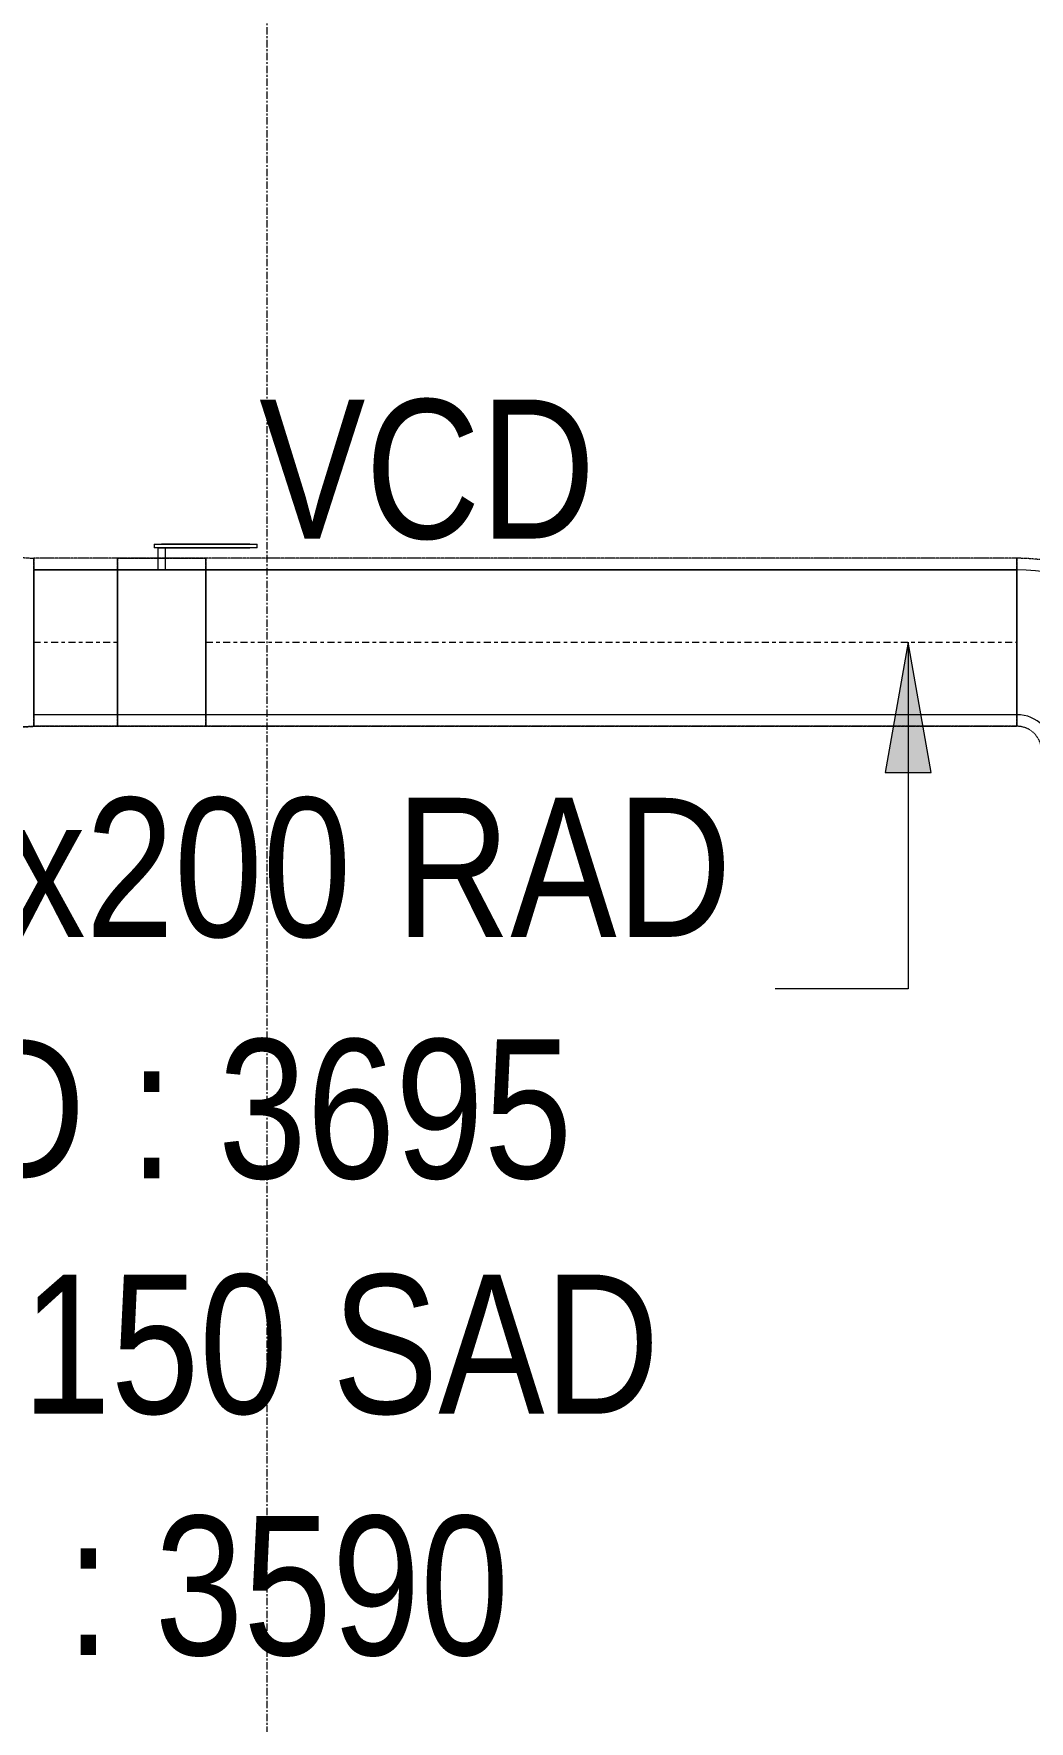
# Model space of a CAD drawing. Header units: inches. Extents: x -83664 to 20107, y -47222 to 19398.
# Drawn here: x 8625 to 10344, y -31436 to -28523 of the extents above; entities that cross this region are included whole.
import ezdxf

# ---------------------------------------------------------------- set-up
doc = ezdxf.new("R2010")
doc.units = ezdxf.units.IN
doc.header["$MEASUREMENT"] = 0
for name, pattern in [('Center', [29.999999, 12, -6, 6, -6]), ('Grid Line', [22.225, 12.7, -3.175, 3.175, -3.175]), ('Hidden 0_50', [1.0584, 0.5292, -0.5292])]:
    doc.linetypes.add(name, pattern=pattern)
for name, color, linetype, lineweight in [('G-ANNO-TEXT', 7, 'Continuous', 9), ('M-HVAC-DUCT-CNTR', 7, 'Center', 9), ('M-HVAC-DUCT-IDEN', 7, 'Continuous', 18), ('S-GRID', 7, 'Continuous', 9)]:
    doc.layers.add(name, color=color, linetype=linetype, lineweight=lineweight)
doc.layers.add('M-HVAC-DUCT', color=7, linetype='Continuous', lineweight=9, true_color=0xffe97f)
doc.styles.add('Arial Narrow_21', font='ARIALN.TTF', dxfattribs={"height": 240})

# ---------------------------------------------------------------- blocks, each defined once
blk = doc.blocks.new('M_Rectangular Elbow - Radius - 0_75 W-V60-FIRST FLOOR AC CONDITIONING LAYOUT - PART A')
at = {"layer": 'M-HVAC-DUCT', "color": 6, "true_color": 0xff00ff}
for p, q in [((-125, 187.5), (125, 187.5)), ((125, 187.5), (-125, 187.5)), ((-187.5, 125), (-187.5, -125)), ((-187.5, -125), (-187.5, 125))]:
    blk.add_line(p, q, dxfattribs=at)
for radius, end in [(62.5, 360), (62.5, 0), (312.5, 0), (312.5, 0)]:
    blk.add_arc((-187.5, 187.5), radius, 270, end, dxfattribs=at)
blk = doc.blocks.new('TEMW-ME-DMP-Volume Control Damper - Standard-V101-FIRST FLOOR AC CONDITIONING LAYOUT - PART A')
at = {"layer": 'M-HVAC-DUCT', "color": 6, "true_color": 0xff00ff}
for p, q in [((-165.1, 163.1), (-165.1, 169.4)), ((-152.4, 169.4), (-165.1, 169.4)), ((-165.1, 163.1), (-152.4, 163.1)), ((0, 169.4), (-152.4, 169.4)), ((-152.4, 169.4), (0, 169.4)), ((0, 163.1), (-152.4, 163.1)), ((-152.4, 163.1), (0, 163.1)), ((-6.4, 125), (-6.4, 163.1)), ((6.3, 163.1), (-6.4, 163.1)), ((6.3, 163.1), (-6.4, 163.1)), ((12.7, 169.4), (0, 169.4)), ((0, 163.1), (12.7, 163.1)), ((6.3, 163.1), (6.3, 125)), ((12.7, 169.4), (12.7, 163.1)), ((-76.2, 125), (-76.2, -125)), ((-76.2, -125), (-76.2, 125)), ((76.2, 125), (-76.2, 125)), ((-76.2, 125), (76.2, 125)), ((-76.2, 125), (76.2, 125)), ((-6.4, 125), (6.3, 125)), ((-6.4, 125), (6.3, 125)), ((76.2, 125), (76.2, -125)), ((76.2, -125), (76.2, 125)), ((-76.2, -125), (76.2, -125)), ((-76.2, -125), (76.2, -125)), ((-76.2, -125), (76.2, -125))]:
    blk.add_line(p, q, dxfattribs=at)
blk = doc.blocks.new('TEMW-SMBZ-HO-BM-HVAC-00002_rvt-1-FIRST FLOOR AC CONDITIONING LAYOUT - PART A')
at = {"layer": 'M-HVAC-DUCT', "color": 6, "linetype": 'Hidden 0_50', "true_color": 0xff00ff}
for p, q in [((159706.5, 68969), (160081.5, 68944)), ((159706.5, 68969), (160081.5, 68944)), ((160081.5, 68654), (160081.5, 68944)), ((160081.5, 68944), (160081.5, 68654)), ((160226.2, 68944), (160081.5, 68944)), ((160226.2, 68944), (160081.5, 68944)), ((160081.5, 68654), (160081.5, 68944)), ((160081.5, 68944), (160081.5, 68654)), ((160226.2, 68654), (160226.2, 68944)), ((160226.2, 68944), (160226.2, 68654)), ((160226.2, 68944), (160226.2, 68654)), ((160378.6, 68944), (160226.2, 68944)), ((160226.2, 68944), (160378.6, 68944)), ((160226.2, 68654), (160226.2, 68944)), ((160378.6, 68654), (160378.6, 68944)), ((160378.6, 68944), (160378.6, 68654)), ((161779, 68944), (160378.6, 68944)), ((161779, 68944), (160378.6, 68944)), ((160378.6, 68654), (160378.6, 68944)), ((160378.6, 68944), (160378.6, 68654)), ((161779, 68944), (161779, 68654)), ((161779, 68654), (161779, 68944)), ((161779, 68654), (161779, 68944)), ((161779, 68944), (161779, 68654)), ((159706.5, 68629), (160081.5, 68654)), ((160081.5, 68654), (159706.5, 68629)), ((160081.5, 68654), (160226.2, 68654)), ((160226.2, 68654), (160081.5, 68654)), ((160226.2, 68654), (160378.6, 68654)), ((160378.6, 68654), (160226.2, 68654)), ((160378.6, 68654), (161779, 68654)), ((161779, 68654), (160378.6, 68654))]:
    blk.add_line(p, q, dxfattribs=at)
at = {"layer": 'M-HVAC-DUCT', "color": 6, "true_color": 0xff00ff}
for p, q in [((160081.5, 68924), (160081.5, 68674)), ((160081.5, 68674), (160081.5, 68924)), ((160081.5, 68924), (160226.2, 68924)), ((160226.2, 68924), (160081.5, 68924)), ((160226.2, 68924), (160226.2, 68674)), ((160226.2, 68674), (160226.2, 68924)), ((160378.6, 68924), (160378.6, 68674)), ((160378.6, 68674), (160378.6, 68924)), ((160378.6, 68924), (161779, 68924)), ((161779, 68924), (160378.6, 68924)), ((161779, 68924), (161779, 68674)), ((161779, 68674), (161779, 68924)), ((160226.2, 68674), (160081.5, 68674)), ((160226.2, 68674), (160081.5, 68674)), ((161779, 68674), (160378.6, 68674)), ((161779, 68674), (160378.6, 68674))]:
    blk.add_line(p, q, dxfattribs=at)
at = {"layer": 'M-HVAC-DUCT', "color": 6, "linetype": 'Hidden 0_50', "true_color": 0xff00ff}
for radius in [332.5, 332.5, 42.5, 42.5]:
    blk.add_arc((161779, 68611.5), radius, 0, 90, dxfattribs=at)
at = {"layer": 'M-HVAC-DUCT-CNTR', "color": 6, "true_color": 0xff00ff}
for p, q in [((160081.5, 68799), (160226.2, 68799)), ((160378.6, 68799), (161779, 68799))]:
    blk.add_line(p, q, dxfattribs=at)
at = {"layer": 'M-HVAC-DUCT', "color": 6, "linetype": 'Hidden 0_50', "lineweight": 9, "true_color": 0xff00ff, "extrusion": (0, 0, -1)}
blk.add_blockref('TEMW-ME-DMP-Volume Control Damper - Standard-V101-FIRST FLOOR AC CONDITIONING LAYOUT - PART A', (-160302.4, 68799), dxfattribs=at)
at = {"layer": 'M-HVAC-DUCT', "color": 6, "linetype": 'Hidden 0_50', "lineweight": 9, "true_color": 0xff00ff, "rotation": 90}
blk.add_blockref('M_Rectangular Elbow - Radius - 0_75 W-V60-FIRST FLOOR AC CONDITIONING LAYOUT - PART A', (161966.5, 68799), dxfattribs=at)
blk = doc.blocks.new('TEMW-SMBZ-HO-BM-HVAC-00002_rvt-2-FIRST FLOOR AC CONDITIONING LAYOUT - PART A')
at = {"layer": 'M-HVAC-DUCT', "color": 6, "linetype": 'Hidden 0_50', "true_color": 0xff00ff}
for p, q in [((159706.5, 68969), (160081.5, 68944)), ((159706.5, 68969), (160081.5, 68944)), ((160081.5, 68654), (160081.5, 68944)), ((160081.5, 68944), (160081.5, 68654)), ((160226.2, 68944), (160081.5, 68944)), ((160226.2, 68944), (160081.5, 68944)), ((160081.5, 68654), (160081.5, 68944)), ((160081.5, 68944), (160081.5, 68654)), ((160226.2, 68654), (160226.2, 68944)), ((160226.2, 68944), (160226.2, 68654)), ((160226.2, 68944), (160226.2, 68654)), ((160378.6, 68944), (160226.2, 68944)), ((160226.2, 68944), (160378.6, 68944)), ((160226.2, 68654), (160226.2, 68944)), ((160378.6, 68654), (160378.6, 68944)), ((160378.6, 68944), (160378.6, 68654)), ((161779, 68944), (160378.6, 68944)), ((161779, 68944), (160378.6, 68944)), ((160378.6, 68654), (160378.6, 68944)), ((160378.6, 68944), (160378.6, 68654)), ((161779, 68944), (161779, 68654)), ((161779, 68654), (161779, 68944)), ((161779, 68654), (161779, 68944)), ((161779, 68944), (161779, 68654)), ((159706.5, 68629), (160081.5, 68654)), ((160081.5, 68654), (159706.5, 68629)), ((160081.5, 68654), (160226.2, 68654)), ((160226.2, 68654), (160081.5, 68654)), ((160226.2, 68654), (160378.6, 68654)), ((160378.6, 68654), (160226.2, 68654)), ((160378.6, 68654), (161779, 68654)), ((161779, 68654), (160378.6, 68654))]:
    blk.add_line(p, q, dxfattribs=at)
at = {"layer": 'M-HVAC-DUCT', "color": 6, "true_color": 0xff00ff}
for p, q in [((160081.5, 68924), (160081.5, 68674)), ((160081.5, 68674), (160081.5, 68924)), ((160081.5, 68924), (160226.2, 68924)), ((160226.2, 68924), (160081.5, 68924)), ((160226.2, 68924), (160226.2, 68674)), ((160226.2, 68674), (160226.2, 68924)), ((160378.6, 68924), (160378.6, 68674)), ((160378.6, 68674), (160378.6, 68924)), ((160378.6, 68924), (161779, 68924)), ((161779, 68924), (160378.6, 68924)), ((161779, 68924), (161779, 68674)), ((161779, 68674), (161779, 68924)), ((160226.2, 68674), (160081.5, 68674)), ((160226.2, 68674), (160081.5, 68674)), ((161779, 68674), (160378.6, 68674)), ((161779, 68674), (160378.6, 68674))]:
    blk.add_line(p, q, dxfattribs=at)
at = {"layer": 'M-HVAC-DUCT', "color": 6, "linetype": 'Hidden 0_50', "true_color": 0xff00ff}
for radius in [332.5, 332.5, 42.5, 42.5]:
    blk.add_arc((161779, 68611.5), radius, 0, 90, dxfattribs=at)
at = {"layer": 'M-HVAC-DUCT-CNTR', "color": 6, "true_color": 0xff00ff}
for p, q in [((160081.5, 68799), (160226.2, 68799)), ((160378.6, 68799), (161779, 68799))]:
    blk.add_line(p, q, dxfattribs=at)
at = {"layer": 'M-HVAC-DUCT', "color": 6, "linetype": 'Hidden 0_50', "lineweight": 9, "true_color": 0xff00ff, "extrusion": (0, 0, -1)}
blk.add_blockref('TEMW-ME-DMP-Volume Control Damper - Standard-V101-FIRST FLOOR AC CONDITIONING LAYOUT - PART A', (-160302.4, 68799), dxfattribs=at)
at = {"layer": 'M-HVAC-DUCT', "color": 6, "linetype": 'Hidden 0_50', "lineweight": 9, "true_color": 0xff00ff, "rotation": 90}
blk.add_blockref('M_Rectangular Elbow - Radius - 0_75 W-V60-FIRST FLOOR AC CONDITIONING LAYOUT - PART A', (161966.5, 68799), dxfattribs=at)

msp = doc.modelspace()

# ---------------------------------------------------------------- hatches: boundary and pattern name
at = {"layer": 'M-HVAC-DUCT-IDEN', "lineweight": 9}
msp.add_hatch(color=256, dxfattribs=at).paths.add_polyline_path([(10134.6, -29573.2), (10094.9, -29798.2), (10174.3, -29798.2)])

# ---------------------------------------------------------------- linework, layer by layer
for p, q in [((10134.6, -29573.2), (10094.9, -29798.2)), ((10174.3, -29798.2), (10134.6, -29573.2)), ((10134.6, -29573.2), (10134.6, -30171.3)), ((10094.9, -29798.2), (10174.3, -29798.2)), ((10134.6, -30171.3), (9904.7, -30171.3))]:
    msp.add_line(p, q, dxfattribs=at)
at = {"layer": 'S-GRID', "color": 254, "linetype": 'Grid Line', "true_color": 0xdcdcdc}
msp.add_line((9027.7, -44103.7), (9027.7, 15149.1), dxfattribs=at)

# ---------------------------------------------------------------- block references
at = {"lineweight": 5}
for name in ['TEMW-SMBZ-HO-BM-HVAC-00002_rvt-1-FIRST FLOOR AC CONDITIONING LAYOUT - PART A', 'TEMW-SMBZ-HO-BM-HVAC-00002_rvt-2-FIRST FLOOR AC CONDITIONING LAYOUT - PART A']:
    msp.add_blockref(name, (-151456.7, -98372.2), dxfattribs=at)

# ---------------------------------------------------------------- texts
at = {"layer": 'G-ANNO-TEXT', "insert": (9014.1, -29154.1), "char_height": 240, "width": 733.544, "attachment_point": 1, "style": 'Arial Narrow_21'}
msp.add_mtext('VCD', dxfattribs=at)
at = {"layer": 'M-HVAC-DUCT-IDEN', "lineweight": 9, "char_height": 240, "attachment_point": 1, "style": 'Arial Narrow_21'}
for s, insert, width in [('250x200 RAD', (8118.2, -29841.7), 2152.531), ('BOD : 3695', (8118.2, -30258.4), 1803.797), ('200x150 SAD', (8008.8, -30664.7), 2128.48), ('BOD : 3590', (8008.8, -31081.4), 1803.797)]:
    msp.add_mtext(s, dxfattribs=dict(at, insert=insert, width=width))

doc.saveas('drawing.dxf')
